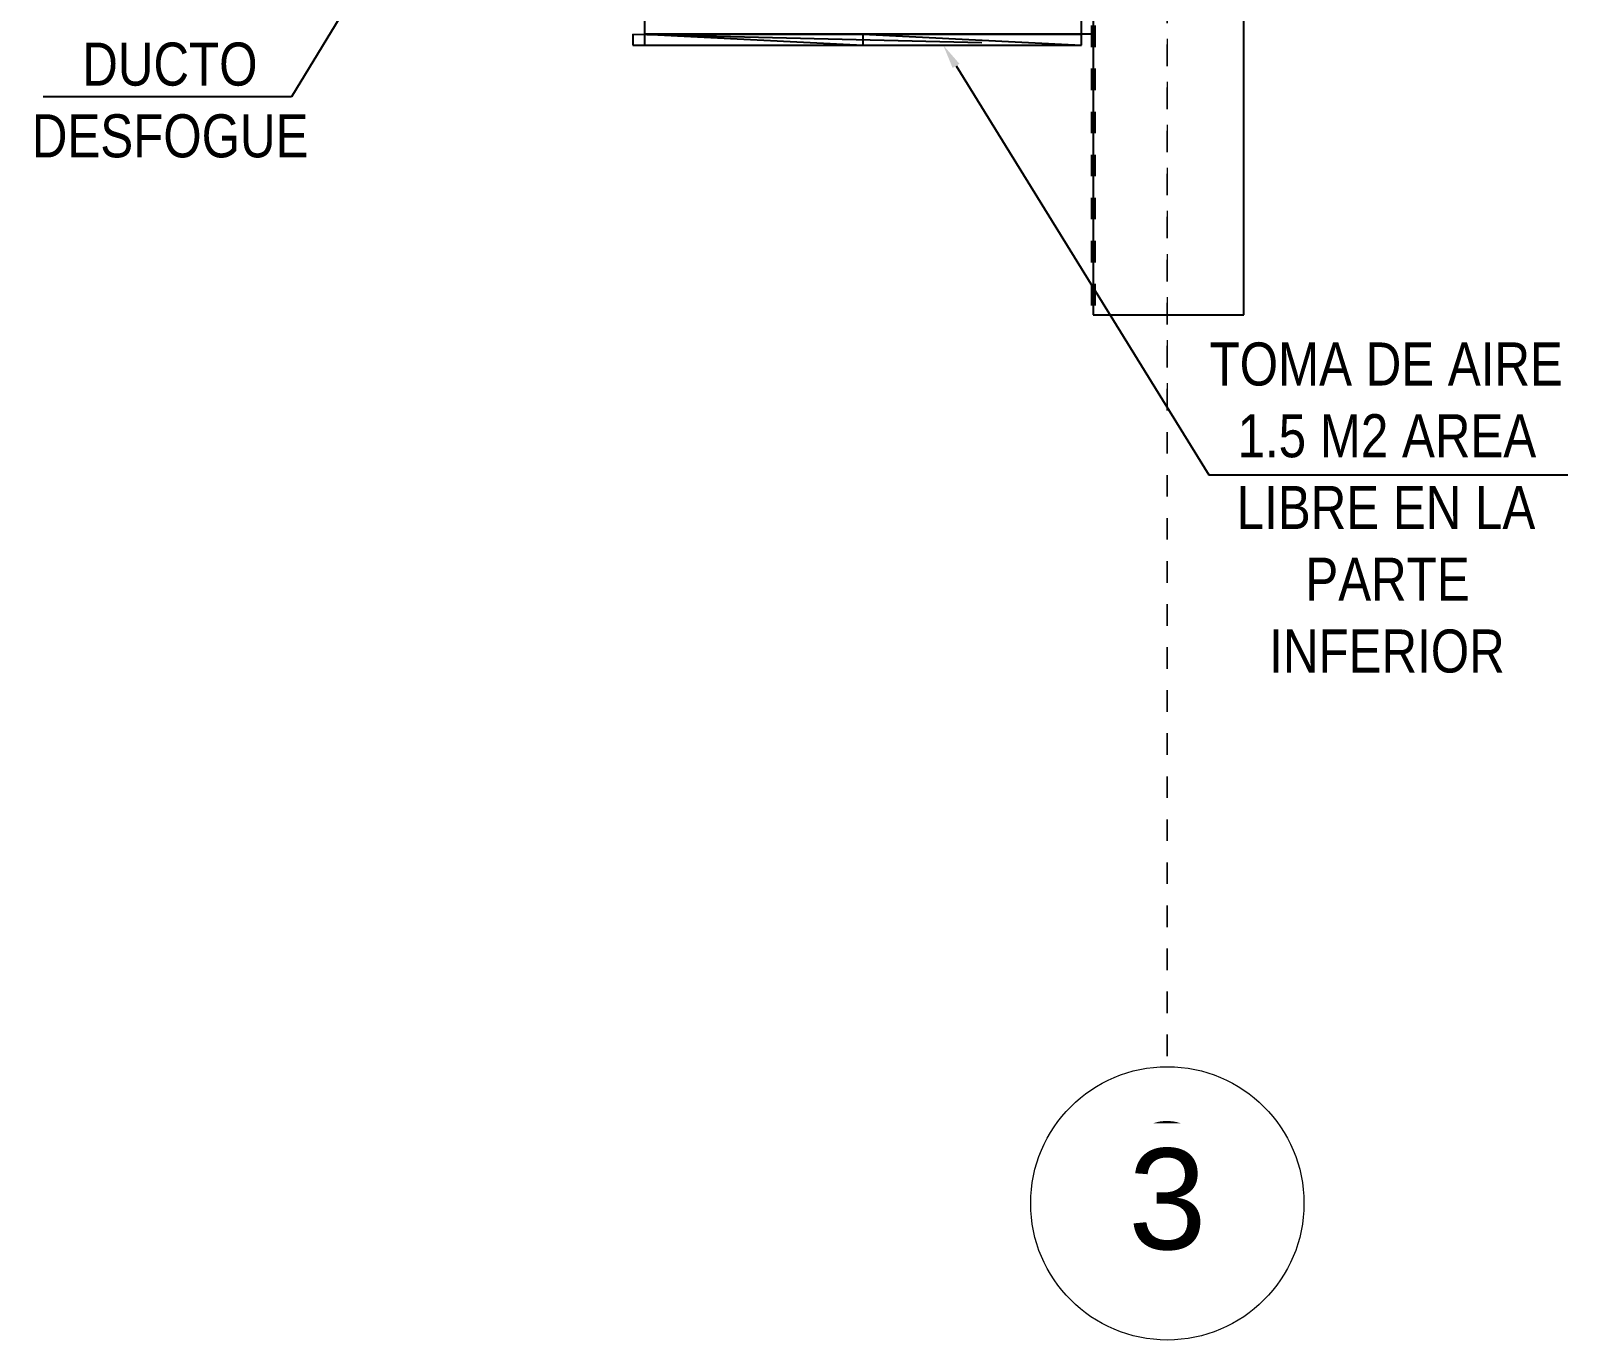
# Model space of a CAD drawing. Header units: inches. Extents: x -3 to 209, y -384 to 20.
# Drawn here: x 146.41 to 153.61, y -209.43 to -203.35 of the extents above; entities that cross this region are included whole.
import ezdxf
from ezdxf import colors
from ezdxf.entities.mleader import LeaderData, LeaderLine
from ezdxf.math import Vec2, Vec3

# ---------------------------------------------------------------- set-up
doc = ezdxf.new("R2010")
doc.units = ezdxf.units.IN
doc.header["$MEASUREMENT"] = 0
for name, pattern in [('Dash', [0.00635, 0.003175, -0.003175]), ('Dash_2_', [0.00635, 0.003175, -0.003175]), ('Grid Line', [0.022225, 0.0127, -0.003175, 0.003175, -0.003175]), ('Grid Line 1_2_', [0.022225, 0.0127, -0.003175, 0.003175, -0.003175]), ('HIDDEN2', [0.1875, 0.125, -0.0625])]:
    doc.linetypes.add(name, pattern=pattern)
for name, color, linetype, lineweight in [('A-AREA', 253, 'Dash', 70), ('HVAC -Textos Rejillas', 2, 'Continuous', 9), ('S-COLS', 6, 'Continuous', 13), ('S-GRID', 253, 'Continuous', 9), ('S-GRID-IDEN', 253, 'Continuous', 9)]:
    doc.layers.add(name, color=color, linetype=linetype, lineweight=lineweight)
doc.layers.add('HVAC-Extraccion', color=114, linetype='Continuous')
doc.layers.add('HVAC-Rejillas', color=2, linetype='HIDDEN2')
doc.styles.add('Arial', font='arial.ttf', dxfattribs={"height": 0.225})
doc.styles.add('Arial Narrow', font='ARIALN.TTF', dxfattribs={"height": 0.00295})
doc.styles.add('Arial_1', font='arial.ttf', dxfattribs={"height": 0.553237})
doc.styles.get("Standard").update_dxf_attribs({"font": 'arial.ttf'})

# ---------------------------------------------------------------- blocks, each defined once
blk = doc.blocks.new('rr')
at = {"linetype": 'ByBlock', "lineweight": -2}
for p, q in [((-0.0127, -0.0127), (0.0127, 0.0127)), ((-0.0127, -0.0127), (-0.0127, 0.0127)), ((-0.0127, 0.0127), (0.0127, 0.0127)), ((0.0127, 0.0127), (0.0127, -0.0127)), ((0.0127, -0.0127), (-0.0127, -0.0127))]:
    blk.add_line(p, q, dxfattribs=at)
blk = doc.blocks.new('Grid - Grid Head - Circle-V29-COMUNICACIONES PISO 4 AVA')
at = {"layer": 'S-GRID-IDEN', "linetype": 'ByBlock', "lineweight": -2}
blk.add_circle((0, 0), 0.00635, dxfattribs=at)

msp = doc.modelspace()

# ---------------------------------------------------------------- linework, layer by layer
at = {"layer": 'A-AREA', "linetype": 'Dash_2_'}
msp.add_line((151.3447, -203.3235), (151.3447, -204.6675), dxfattribs=at)
at = {"layer": 'HVAC-Extraccion'}
msp.add_lwpolyline([(149.2596, -203.3635), (151.2915, -203.3635), (151.2916, -202.3181), (149.2597, -202.3181)], close=True, dxfattribs=at)
at = {"layer": 'S-COLS', "lineweight": 25}
for p, q in [((151.3457, -201.6675), (151.3457, -204.6675)), ((152.0457, -204.6675), (152.0457, -201.6675)), ((151.3457, -204.6675), (152.0457, -204.6675))]:
    msp.add_line(p, q, dxfattribs=at)
at = {"layer": 'S-GRID', "linetype": 'Grid Line'}
for p, q in [((151.6882, -161.0117), (151.6882, -208.1605)), ((151.6899, -162.7848), (151.6899, -205.1783))]:
    msp.add_line(p, q, dxfattribs=at)
at = {"layer": 'S-GRID', "linetype": 'Grid Line 1_2_'}
msp.add_line((151.6899, -161.0117), (151.6899, -208.1605), dxfattribs=at)
msp.add_line((151.6899, -161.0117), (151.6899, -208.1605), dxfattribs=at)

# ---------------------------------------------------------------- block references
at = {"layer": 'HVAC-Rejillas', "yscale": 2, "zscale": 12, "rotation": 180}
for p, xscale in [((150.2762, -203.3889), -84.252), ((149.7676, -203.3889), -40), ((150.7835, -203.3888), -40)]:
    msp.add_blockref('rr', p, dxfattribs=dict(at, xscale=xscale))

# ---------------------------------------------------------------- texts
at = {"layer": 'HVAC -Textos Rejillas', "char_height": 0.2, "width": 1.634804, "attachment_point": 1, "style": 'Arial Narrow'}
for s, insert in [('\\pi0.42375;DUCTO \\P\\pi0.1893;DESFOGUE ', (146.2236, -203.4022)), ('\\pi0.0053282;TOMA DE AIRE \\P\\pi0.13541;1.5 M2 AREA \\P\\pi0.13139;LIBRE EN LA \\P\\pi0.45049;PARTE \\P\\pi0.28261;INFERIOR', (151.8809, -204.7956))]:
    msp.add_mtext(s, dxfattribs=dict(at, insert=insert))
at = {"layer": 'S-GRID-IDEN', "insert": (151.6883, -208.4195), "char_height": 0.4426, "width": 0.41036, "attachment_point": 2, "line_spacing_factor": 0.938532, "style": 'Arial_1', "bg_fill": 3, "box_fill_scale": 1.25, "bg_fill_color": 0, "bg_fill_transparency": 0}
msp.add_mtext('3', dxfattribs=at)

# ---------------------------------------------------------------- leaders
at = {"layer": 'HVAC -Textos Rejillas'}
ml = msp.add_multileader_mtext('Standard', dxfattribs=at)
ml.set_content('', color=256)
ml.set_leader_properties()
ml.build(insert=Vec2(0, 0))
ml.multileader.update_dxf_attribs({"dogleg_length": 0.36, "arrow_head_size": 0.1128})
ctx = ml.context
ctx.base_point, ctx.char_height, ctx.arrow_head_size, ctx.landing_gap_size, ctx.plane_origin, ctx.plane_x_axis, ctx.plane_y_axis = Vec3(146.4653, -203.6543), 0.1128, 0.1128, 0.0564, Vec3(142.5942, -203.1375), Vec3(-1, 0), Vec3(0, -1)
notes = []
notes.append((ctx, [(1, (1, 1, 0), (147.62, -203.6543), (-1, 0), 1.1547, [(0, [(148.5006, -202.2074)], 0, [])])]))
ctx.mtext.insert, ctx.mtext.text_direction, ctx.mtext.rotation, ctx.mtext.flow_direction = Vec3(146.4089, -203.7107), Vec3(-1, 0), 3.141593, 5
ml = msp.add_multileader_mtext('Standard', dxfattribs=at)
ml.set_content('', color=256)
ml.set_leader_properties()
ml.build(insert=Vec2(0, 0))
ml.multileader.update_dxf_attribs({"dogleg_length": 0.36, "arrow_head_size": 0.1128})
ctx = ml.context
ctx.base_point, ctx.char_height, ctx.arrow_head_size, ctx.landing_gap_size, ctx.plane_origin, ctx.plane_x_axis, ctx.plane_y_axis = Vec3(153.6642, -205.4101), 0.1128, 0.1128, 0.0564, Vec3(156.5822, -205.7731), Vec3(-1, 0), Vec3(0, -1)
ctx.text_align_type = 2
notes.append((ctx, [(1, (1, 1, 0), (151.8832, -205.4101), (1, 0), 1.6682, [(0, [(150.6485, -203.4145)], 0, [])])]))
ctx.mtext.insert, ctx.mtext.text_direction, ctx.mtext.rotation, ctx.mtext.alignment, ctx.mtext.flow_direction = Vec3(153.6078, -205.4665), Vec3(-1, 0), 3.141593, 3, 5
for ctx, leaders in notes:
    for number, flags, end, landing, length, lines in leaders:
        leader = LeaderData()
        leader.index, (leader.has_last_leader_line, leader.has_dogleg_vector, leader.attachment_direction) = number, flags
        leader.last_leader_point, leader.dogleg_vector, leader.dogleg_length = Vec3(end), Vec3(landing), length
        for number, points, colour, breaks in lines:
            line = LeaderLine()
            line.index, line.vertices, line.color, line.breaks = number, Vec3.list(points), colors.encode_raw_color(colour), breaks
            leader.lines.append(line)
        ctx.leaders.append(leader)

# ---------------------------------------------------------------- next in the draw order: texts
at = {"layer": 'S-GRID-IDEN', "insert": (151.69, -208.5406), "char_height": 0.4684, "width": 0.43434, "attachment_point": 2, "line_spacing_factor": 0.938532, "style": 'Arial', "bg_fill": 3, "box_fill_scale": 1.25, "bg_fill_color": 0, "bg_fill_transparency": 0}
msp.add_mtext('3', dxfattribs=at)

# ---------------------------------------------------------------- next in the draw order: linework, layer by layer
at = {"layer": 'S-GRID-IDEN'}
msp.add_circle((151.6899, -208.7955), 0.635, dxfattribs=at)

# ---------------------------------------------------------------- next in the draw order: block references
at = {"lineweight": 5, "xscale": 99.99999999999993, "yscale": 99.99999999999993, "zscale": 99.99999999999993, "rotation": 180}
msp.add_blockref('Grid - Grid Head - Circle-V29-COMUNICACIONES PISO 4 AVA', (151.6899, -208.7955), dxfattribs=at)

doc.saveas('drawing.dxf')
